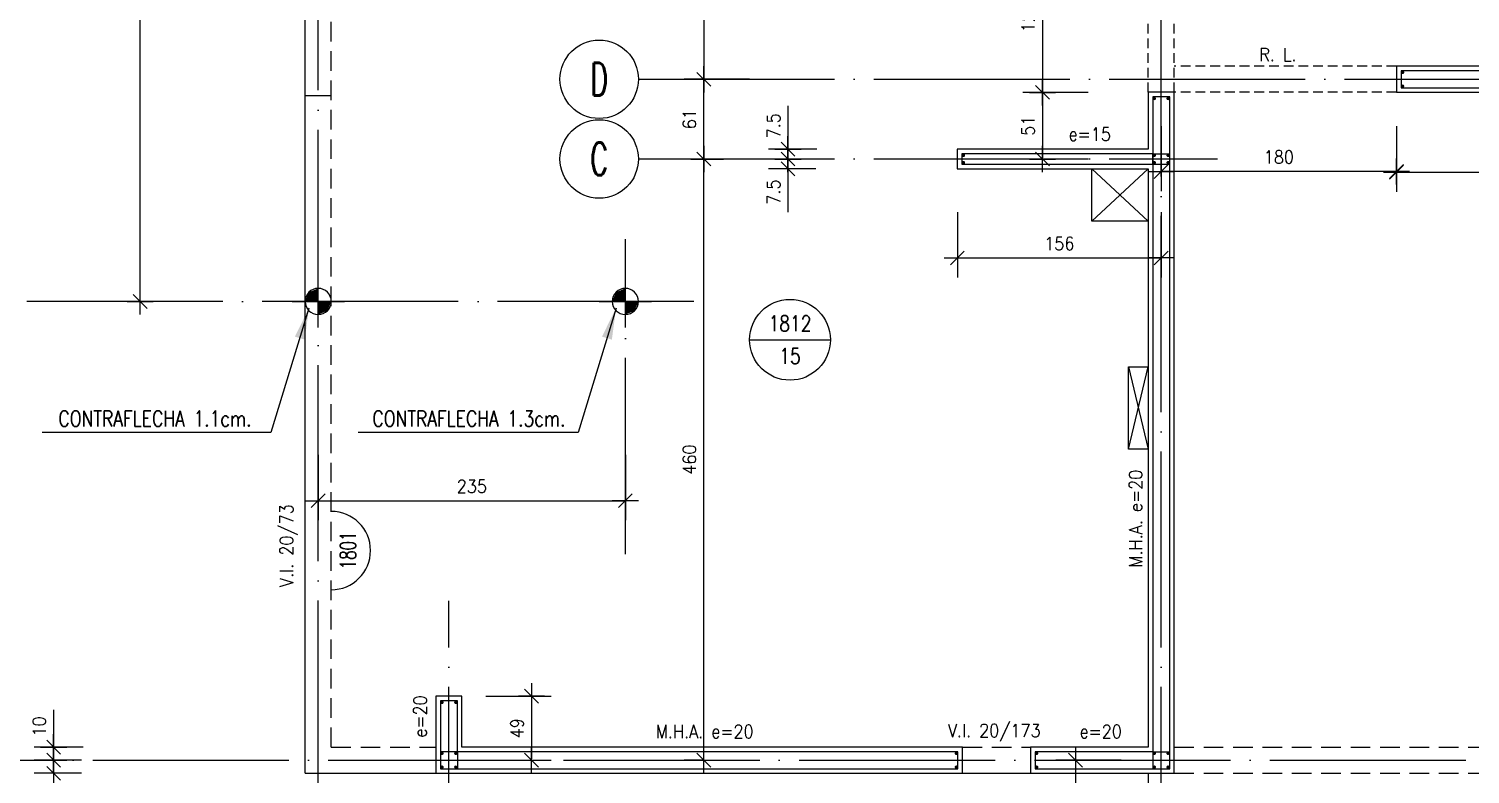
# Model space of a CAD drawing. Extents: x 2589 to 11482, y 3653 to 11529.
# Drawn here: x 3480 to 4583, y 4852 to 5422 of the extents above; entities that cross this region are included whole.
import ezdxf
from ezdxf.enums import TextEntityAlignment as Align

# ---------------------------------------------------------------- set-up
doc = ezdxf.new("R2010")
doc.units = 0
doc.header["$LTSCALE"] = 60
for name, pattern in [('EJES', [3, 2.5, -0.25, 0, -0.25]), ('HIDDEN', [0.375, 0.25, -0.125]), ('HIDDEN2', [0.1875, 0.125, -0.0625])]:
    doc.linetypes.add(name, pattern=pattern)
doc.layers.get('0').update_dxf_attribs({"linetype": 'CONTINUOUS'})
doc.layers.get('DEFPOINTS').update_dxf_attribs({"linetype": 'CONTINUOUS'})
for name, color, linetype in [('COTAS', 3, 'CONTINUOUS'), ('CRUCES', 9, 'CONTINUOUS'), ('EJES', 1, 'EJES'), ('MALLA', 1, 'CONTINUOUS'), ('MUROS', 4, 'CONTINUOUS'), ('REFUERZOS', 3, 'HIDDEN2'), ('SHAFT', 1, 'CONTINUOUS'), ('TEXTO', 3, 'CONTINUOUS'), ('TEXTOS', 2, 'CONTINUOUS'), ('VIGAS', 2, 'CONTINUOUS')]:
    doc.layers.add(name, color=color, linetype=linetype)
doc.layers.add('RLA-LOSAS', color=3, linetype='CONTINUOUS', lineweight=9)
doc.styles.add('COTAS', font='romans.shx', dxfattribs={"width": 0.9})
doc.styles.add('ROMANS', font='romans.shx', dxfattribs={"width": 0.9, "height": 10})
doc.dimstyles.new('50', dxfattribs={"dimtxt": 10, "dimasz": 1, "dimexe": 15, "dimexo": 0, "dimgap": 6, "dimtad": 1, "dimdec": 8, "dimdsep": 46, "dimtxsty": 'COTAS', "dimblk": '$COTA$', "dimcen": 0.09, "dimdle": 10, "dimclrd": 256, "dimclre": 256, "dimclrt": 2, "dimadec": 0, "dimazin": 0, "dimtfac": 1, "dimtdec": 8, "dimtmove": 0, "dimatfit": 2, "dimfxl": 35, "dimfxlon": 1, "dimtolj": 1, "dimarcsym": 0})
doc.dimstyles.new('50$7', dxfattribs={"dimtxt": 10, "dimasz": 12, "dimexe": 15, "dimexo": 0, "dimgap": 6, "dimtad": 1, "dimdec": 8, "dimdsep": 46, "dimtxsty": 'COTAS', "dimblk": '$COTA$', "dimcen": 0.09, "dimdle": 10, "dimclrd": 256, "dimclre": 256, "dimclrt": 2, "dimadec": 0, "dimazin": 0, "dimtfac": 1, "dimtdec": 8, "dimtmove": 0, "dimatfit": 2, "dimfxl": 35, "dimfxlon": 1, "dimtolj": 1, "dimarcsym": 0})

# ---------------------------------------------------------------- blocks, each defined once
blk = doc.blocks.new('$COTA$')
at = {"layer": 'COTAS'}
for p, q in [((0, -10), (0, 10)), ((5.303, 5.303), (-5.303, -5.303)), ((10, 0), (-10, 0))]:
    blk.add_line(p, q, dxfattribs=at)
blk = doc.blocks.new('*D30')
at = {"layer": 'COTAS', "lineweight": -2, "transparency": 16777216}
for p, q in [((4315.9, 4862.7), (4265.9, 4862.7)), ((4280.9, 4861.7), (4280.9, 4753.7)), ((4315.9, 4752.7), (4265.9, 4752.7))]:
    blk.add_line(p, q, dxfattribs=at)
at = {"layer": 'DEFPOINTS', "color": 0, "transparency": 16777216}
for p in [(4352.1, 4862.7), (4280.9, 4752.7), (4352.1, 4752.7)]:
    blk.add_point(p, dxfattribs=at)
at = {"layer": 'COTAS', "lineweight": -2, "transparency": 16777216}
for p, rotation in [((4280.9, 4862.7), 90), ((4280.9, 4752.7), 270)]:
    blk.add_blockref('$COTA$', p, dxfattribs=dict(at, rotation=rotation))
at = {"layer": 'COTAS', "color": 2, "transparency": 16777216, "insert": (4269.9, 4807.7), "char_height": 10, "attachment_point": 5, "rotation": 90, "style": 'COTAS'}
blk.add_mtext('\\A1;110', dxfattribs=at)
blk = doc.blocks.new('*D39')
at = {"layer": 'COTAS', "lineweight": -2, "transparency": 16777216}
for p, q in [((4190.5, 5282), (4190.5, 5232)), ((4346.5, 5282), (4346.5, 5232)), ((4191.5, 5247), (4345.5, 5247))]:
    blk.add_line(p, q, dxfattribs=at)
at = {"layer": 'DEFPOINTS', "color": 0, "transparency": 16777216}
for p in [(4190.5, 5293), (4346.5, 5293), (4346.5, 5247)]:
    blk.add_point(p, dxfattribs=at)
at = {"layer": 'COTAS', "lineweight": -2, "transparency": 16777216, "rotation": 180}
blk.add_blockref('$COTA$', (4190.5, 5247), dxfattribs=at)
at = {"layer": 'COTAS', "lineweight": -2, "transparency": 16777216}
blk.add_blockref('$COTA$', (4346.5, 5247), dxfattribs=at)
at = {"layer": 'COTAS', "color": 2, "transparency": 16777216, "insert": (4268.5, 5258), "char_height": 10, "attachment_point": 5, "style": 'COTAS'}
blk.add_mtext('\\A1;156', dxfattribs=at)
blk = doc.blocks.new('*D52')
at = {"layer": 'COTAS', "lineweight": -2, "transparency": 16777216}
for p, q in [((4290.6, 5500.2), (4240.6, 5500.2)), ((4255.6, 5499.2), (4255.6, 5374.7)), ((4290.6, 5373.7), (4240.6, 5373.7))]:
    blk.add_line(p, q, dxfattribs=at)
at = {"layer": 'DEFPOINTS', "color": 0, "transparency": 16777216}
for p in [(4303.6, 5500.2), (4255.6, 5373.7), (4303.6, 5373.7)]:
    blk.add_point(p, dxfattribs=at)
at = {"layer": 'COTAS', "lineweight": -2, "transparency": 16777216}
for p, rotation in [((4255.6, 5500.2), 90), ((4255.6, 5373.7), 270)]:
    blk.add_blockref('$COTA$', p, dxfattribs=dict(at, rotation=rotation))
at = {"layer": 'COTAS', "color": 2, "transparency": 16777216, "insert": (4244.6, 5437), "char_height": 10, "attachment_point": 5, "rotation": 90, "style": 'COTAS'}
blk.add_mtext('\\A1;126.5', dxfattribs=at)
blk = doc.blocks.new('*D53')
at = {"layer": 'COTAS', "lineweight": -2, "transparency": 16777216}
for p, q in [((4290.6, 5373.7), (4240.6, 5373.7)), ((4255.6, 5372.7), (4255.6, 5323.7)), ((4290.6, 5322.7), (4240.6, 5322.7))]:
    blk.add_line(p, q, dxfattribs=at)
at = {"layer": 'DEFPOINTS', "color": 0, "transparency": 16777216}
for p in [(4303.6, 5373.7), (4255.6, 5322.7), (4303.6, 5322.7)]:
    blk.add_point(p, dxfattribs=at)
at = {"layer": 'COTAS', "lineweight": -2, "transparency": 16777216}
for p, rotation in [((4255.6, 5373.7), 90), ((4255.6, 5322.7), 270)]:
    blk.add_blockref('$COTA$', p, dxfattribs=dict(at, rotation=rotation))
at = {"layer": 'COTAS', "color": 2, "transparency": 16777216, "insert": (4244.6, 5348.2), "char_height": 10, "attachment_point": 5, "rotation": 90, "style": 'COTAS'}
blk.add_mtext('\\A1;51', dxfattribs=at)
blk = doc.blocks.new('*D54')
at = {"layer": 'COTAS', "lineweight": -2, "transparency": 16777216}
for p, q in [((4526.5, 5347.7), (4526.5, 5297.7)), ((4920.5, 5347.7), (4920.5, 5297.7)), ((4527.5, 5312.7), (4919.5, 5312.7))]:
    blk.add_line(p, q, dxfattribs=at)
at = {"layer": 'DEFPOINTS', "color": 0, "transparency": 16777216}
for p in [(4526.5, 5365.2), (4920.5, 5365.2), (4920.5, 5312.7)]:
    blk.add_point(p, dxfattribs=at)
at = {"layer": 'COTAS', "lineweight": -2, "transparency": 16777216, "rotation": 180}
blk.add_blockref('$COTA$', (4526.5, 5312.7), dxfattribs=at)
at = {"layer": 'COTAS', "lineweight": -2, "transparency": 16777216}
blk.add_blockref('$COTA$', (4920.5, 5312.7), dxfattribs=at)
at = {"layer": 'COTAS', "color": 2, "transparency": 16777216, "insert": (4723.5, 5323.7), "char_height": 10, "attachment_point": 5, "style": 'COTAS'}
blk.add_mtext('\\A1;394', dxfattribs=at)
blk = doc.blocks.new('*D71')
at = {"layer": 'COTAS', "lineweight": -2, "transparency": 16777216}
for p, q in [((3801.5, 4543.7), (3801.5, 4493.7)), ((4194.5, 4543.7), (4194.5, 4493.7)), ((3802.5, 4508.7), (4193.5, 4508.7))]:
    blk.add_line(p, q, dxfattribs=at)
at = {"layer": 'DEFPOINTS', "color": 0, "transparency": 16777216}
for p in [(3801.5, 4852.7), (4194.5, 4852.7), (4194.5, 4508.7)]:
    blk.add_point(p, dxfattribs=at)
at = {"layer": 'COTAS', "lineweight": -2, "transparency": 16777216, "rotation": 180}
blk.add_blockref('$COTA$', (3801.5, 4508.7), dxfattribs=at)
at = {"layer": 'COTAS', "lineweight": -2, "transparency": 16777216}
blk.add_blockref('$COTA$', (4194.5, 4508.7), dxfattribs=at)
at = {"layer": 'COTAS', "color": 2, "transparency": 16777216, "insert": (3998, 4519.7), "char_height": 10, "attachment_point": 5, "style": 'COTAS'}
blk.add_mtext('\\A1;393', dxfattribs=at)
blk = doc.blocks.new('*D72')
at = {"layer": 'COTAS', "lineweight": -2, "transparency": 16777216}
for p, q in [((4194.5, 4543.7), (4194.5, 4493.7)), ((4246.5, 4543.7), (4246.5, 4493.7)), ((4195.5, 4508.7), (4245.5, 4508.7))]:
    blk.add_line(p, q, dxfattribs=at)
at = {"layer": 'DEFPOINTS', "color": 0, "transparency": 16777216}
for p in [(4194.5, 4852.7), (4246.5, 4852.7), (4246.5, 4508.7)]:
    blk.add_point(p, dxfattribs=at)
at = {"layer": 'COTAS', "lineweight": -2, "transparency": 16777216, "rotation": 180}
blk.add_blockref('$COTA$', (4194.5, 4508.7), dxfattribs=at)
at = {"layer": 'COTAS', "lineweight": -2, "transparency": 16777216}
blk.add_blockref('$COTA$', (4246.5, 4508.7), dxfattribs=at)
at = {"layer": 'COTAS', "color": 2, "transparency": 16777216, "insert": (4220.5, 4519.7), "char_height": 10, "attachment_point": 5, "style": 'COTAS'}
blk.add_mtext('\\A1;52', dxfattribs=at)
blk = doc.blocks.new('*D75')
at = {"layer": 'COTAS', "lineweight": -2, "transparency": 16777216}
for p, q in [((3829.6, 4911.7), (3879.6, 4911.7)), ((3864.6, 4910.7), (3864.6, 4863.7)), ((3829.6, 4862.7), (3879.6, 4862.7))]:
    blk.add_line(p, q, dxfattribs=at)
at = {"layer": 'DEFPOINTS', "color": 0, "transparency": 16777216}
for p in [(3801.5, 4911.7), (3801.5, 4862.7), (3864.6, 4862.7)]:
    blk.add_point(p, dxfattribs=at)
at = {"layer": 'COTAS', "lineweight": -2, "transparency": 16777216}
for p, rotation in [((3864.6, 4911.7), 90), ((3864.6, 4862.7), 270)]:
    blk.add_blockref('$COTA$', p, dxfattribs=dict(at, rotation=rotation))
at = {"layer": 'COTAS', "color": 2, "transparency": 16777216, "insert": (3853.6, 4887.2), "char_height": 10, "attachment_point": 5, "rotation": 90, "style": 'COTAS'}
blk.add_mtext('\\A1;49', dxfattribs=at)
blk = doc.blocks.new('*D101')
at = {"layer": 'COTAS', "lineweight": -2, "transparency": 16777216}
for p, q in [((4082.3, 5322.7), (4045.9, 5322.7)), ((4060.9, 5323.7), (4060.9, 5324.7)), ((4060.9, 5322.7), (4060.9, 5315.2)), ((4082.3, 5315.2), (4045.9, 5315.2)), ((4060.9, 5314.2), (4060.9, 5282))]:
    blk.add_line(p, q, dxfattribs=at)
at = {"layer": 'DEFPOINTS', "color": 0, "transparency": 16777216}
for p in [(4060.9, 5322.7), (4082.3, 5322.7), (4082.3, 5315.2)]:
    blk.add_point(p, dxfattribs=at)
at = {"layer": 'COTAS', "lineweight": -2, "transparency": 16777216}
for p, rotation in [((4060.9, 5322.7), 270), ((4060.9, 5315.2), 90)]:
    blk.add_blockref('$COTA$', p, dxfattribs=dict(at, rotation=rotation))
at = {"layer": 'COTAS', "color": 2, "transparency": 16777216, "insert": (4049.9, 5297.4), "char_height": 10, "attachment_point": 5, "rotation": 90, "style": 'COTAS'}
blk.add_mtext('\\A1;7.5', dxfattribs=at)
blk = doc.blocks.new('*D102')
at = {"layer": 'COTAS', "lineweight": -2, "transparency": 16777216}
for p, q in [((4060.9, 5363.5), (4060.9, 5330.2)), ((4083.1, 5330.2), (4045.9, 5330.2)), ((4060.9, 5331.2), (4060.9, 5332.2)), ((4060.9, 5322.7), (4060.9, 5330.2)), ((4060.9, 5322.7), (4060.9, 5330.2)), ((4082.3, 5322.7), (4045.9, 5322.7)), ((4060.9, 5321.7), (4060.9, 5320.7))]:
    blk.add_line(p, q, dxfattribs=at)
at = {"layer": 'DEFPOINTS', "color": 0, "transparency": 16777216}
for p in [(4060.9, 5330.2), (4083.1, 5330.2), (4082.3, 5322.7)]:
    blk.add_point(p, dxfattribs=at)
at = {"layer": 'COTAS', "lineweight": -2, "transparency": 16777216}
for p, rotation in [((4060.9, 5330.2), 270), ((4060.9, 5322.7), 90)]:
    blk.add_blockref('$COTA$', p, dxfattribs=dict(at, rotation=rotation))
at = {"layer": 'COTAS', "color": 2, "transparency": 16777216, "insert": (4049.9, 5348.1), "char_height": 10, "attachment_point": 5, "rotation": 90, "style": 'COTAS'}
blk.add_mtext('\\A1;7.5', dxfattribs=at)
blk = doc.blocks.new('*D107')
at = {"layer": 'COTAS', "lineweight": -2, "transparency": 16777216}
for p, q in [((3499, 4863.7), (3499, 4864.7)), ((3520.4, 4862.7), (3484, 4862.7)), ((3520.4, 4852.7), (3484, 4852.7)), ((3499, 4862.7), (3499, 4852.7)), ((3499, 4851.7), (3499, 4824.8))]:
    blk.add_line(p, q, dxfattribs=at)
at = {"layer": 'DEFPOINTS', "color": 0, "transparency": 16777216}
for p in [(3499, 4862.7), (3520.4, 4862.7), (3520.4, 4852.7)]:
    blk.add_point(p, dxfattribs=at)
at = {"layer": 'COTAS', "lineweight": -2, "transparency": 16777216}
for p, rotation in [((3499, 4862.7), 270), ((3499, 4852.7), 90)]:
    blk.add_blockref('$COTA$', p, dxfattribs=dict(at, rotation=rotation))
at = {"layer": 'COTAS', "color": 2, "transparency": 16777216, "insert": (3488, 4837.4), "char_height": 10, "attachment_point": 5, "rotation": 90, "style": 'COTAS'}
blk.add_mtext('\\A1;10', dxfattribs=at)
blk = doc.blocks.new('*D108')
at = {"layer": 'COTAS', "lineweight": -2, "transparency": 16777216}
for p, q in [((3499, 4901.3), (3499, 4872.7)), ((3499, 4873.7), (3499, 4874.7)), ((3521.5, 4872.7), (3484, 4872.7)), ((3499, 4862.7), (3499, 4872.7)), ((3499, 4862.7), (3499, 4872.7)), ((3520.4, 4862.7), (3484, 4862.7)), ((3499, 4861.7), (3499, 4860.7))]:
    blk.add_line(p, q, dxfattribs=at)
at = {"layer": 'DEFPOINTS', "color": 0, "transparency": 16777216}
for p in [(3499, 4872.7), (3521.5, 4872.7), (3520.4, 4862.7)]:
    blk.add_point(p, dxfattribs=at)
at = {"layer": 'COTAS', "lineweight": -2, "transparency": 16777216}
for p, rotation in [((3499, 4872.7), 270), ((3499, 4862.7), 90)]:
    blk.add_blockref('$COTA$', p, dxfattribs=dict(at, rotation=rotation))
at = {"layer": 'COTAS', "color": 2, "transparency": 16777216, "insert": (3488, 4888.6), "char_height": 10, "attachment_point": 5, "rotation": 90, "style": 'COTAS'}
blk.add_mtext('\\A1;10', dxfattribs=at)
blk = doc.blocks.new('*D128')
at = {"layer": 'COTAS', "lineweight": -2, "transparency": 16777216}
for p, q in [((4346.5, 5347.7), (4346.5, 5298.2)), ((4526.5, 5347.7), (4526.5, 5298.2)), ((4525.5, 5313.2), (4347.5, 5313.2))]:
    blk.add_line(p, q, dxfattribs=at)
at = {"layer": 'DEFPOINTS', "color": 0, "transparency": 16777216}
for p in [(4346.5, 5347.7), (4526.5, 5347.7), (4346.5, 5313.2)]:
    blk.add_point(p, dxfattribs=at)
at = {"layer": 'COTAS', "lineweight": -2, "transparency": 16777216, "rotation": 180}
blk.add_blockref('$COTA$', (4346.5, 5313.2), dxfattribs=at)
at = {"layer": 'COTAS', "lineweight": -2, "transparency": 16777216}
blk.add_blockref('$COTA$', (4526.5, 5313.2), dxfattribs=at)
at = {"layer": 'COTAS', "color": 2, "transparency": 16777216, "insert": (4436.5, 5324.2), "char_height": 10, "attachment_point": 5, "style": 'COTAS'}
blk.add_mtext('\\A1;180', dxfattribs=at)
blk = doc.blocks.new('*D142')
at = {"layer": 'COTAS', "lineweight": -2, "transparency": 16777216}
for p, q in [((3996.5, 5322.7), (4011.5, 5322.7)), ((3996.5, 4863.7), (3996.5, 5321.7)), ((3996.5, 4862.7), (3981.5, 4862.7))]:
    blk.add_line(p, q, dxfattribs=at)
at = {"layer": 'DEFPOINTS', "color": 0, "transparency": 16777216}
for p in [(3996.5, 5322.7), (3996.5, 5322.7), (3996.5, 4862.7)]:
    blk.add_point(p, dxfattribs=at)
at = {"layer": 'COTAS', "lineweight": -2, "transparency": 16777216}
for p, rotation in [((3996.5, 5322.7), 90), ((3996.5, 4862.7), 270)]:
    blk.add_blockref('$COTA$', p, dxfattribs=dict(at, rotation=rotation))
at = {"layer": 'COTAS', "color": 2, "transparency": 16777216, "insert": (3985.5, 5092.7), "char_height": 10, "attachment_point": 5, "rotation": 90, "style": 'COTAS'}
blk.add_mtext('\\A1;460', dxfattribs=at)
blk = doc.blocks.new('*D144')
at = {"layer": 'COTAS', "lineweight": -2, "transparency": 16777216}
for p, q in [((4031.5, 5383.7), (3981.5, 5383.7)), ((3996.5, 5323.7), (3996.5, 5382.7)), ((4031.5, 5322.7), (3981.5, 5322.7))]:
    blk.add_line(p, q, dxfattribs=at)
at = {"layer": 'DEFPOINTS', "color": 0, "transparency": 16777216}
for p in [(3996.5, 5383.7), (4037.3, 5383.7), (4037.3, 5322.7)]:
    blk.add_point(p, dxfattribs=at)
at = {"layer": 'COTAS', "lineweight": -2, "transparency": 16777216}
for p, rotation in [((3996.5, 5383.7), 90), ((3996.5, 5322.7), 270)]:
    blk.add_blockref('$COTA$', p, dxfattribs=dict(at, rotation=rotation))
at = {"layer": 'COTAS', "color": 2, "transparency": 16777216, "insert": (3985.5, 5353.2), "char_height": 10, "attachment_point": 5, "rotation": 90, "style": 'COTAS'}
blk.add_mtext('\\A1;61', dxfattribs=at)
blk = doc.blocks.new('*D148')
at = {"layer": 'COTAS', "lineweight": -2, "transparency": 16777216}
for p, q in [((4031.5, 5527.7), (3981.5, 5527.7)), ((3996.5, 5526.7), (3996.5, 5384.7)), ((4031.5, 5383.7), (3981.5, 5383.7))]:
    blk.add_line(p, q, dxfattribs=at)
at = {"layer": 'DEFPOINTS', "color": 0, "transparency": 16777216}
for p in [(4071, 5527.7), (3996.5, 5383.7), (4071, 5383.7)]:
    blk.add_point(p, dxfattribs=at)
at = {"layer": 'COTAS', "lineweight": -2, "transparency": 16777216}
for p, rotation in [((3996.5, 5527.7), 90), ((3996.5, 5383.7), 270)]:
    blk.add_blockref('$COTA$', p, dxfattribs=dict(at, rotation=rotation))
at = {"layer": 'COTAS', "color": 2, "transparency": 16777216, "insert": (3985.5, 5455.7), "char_height": 10, "attachment_point": 5, "rotation": 90, "style": 'COTAS'}
blk.add_mtext('\\A1;144', dxfattribs=at)
blk = doc.blocks.new('$EJE$')
at = {"color": 6}
blk.add_circle((0, 0), 30, dxfattribs=at)
at = {"color": 6, "style": 'COTAS', "width": 0.6}
blk.add_attdef('EJE', text='', height=25, dxfattribs=at).set_placement((0, 0), align=Align.MIDDLE)
blk = doc.blocks.new('LOSA')
at = {"color": 6, "linetype": 'Continuous'}
blk.add_line((-30.9, 0), (30.9, 0), dxfattribs=at)
at = {"color": 3, "linetype": 'Continuous'}
blk.add_circle((0, 0), 30.9, dxfattribs=at)
at = {"color": 2, "style": 'COTAS', "width": 0.8}
for tag, p in [('NUMERO', (0, 12.5)), ('E', (0, -12.5))]:
    blk.add_attdef(tag, text='', height=12, dxfattribs=at).set_placement(p, align=Align.MIDDLE)
at = {"layer": 'RLA-LOSAS', "style": 'COTAS', "flags": 1}
blk.add_attdef('DIRVER', text='', height=8.09, rotation=90, dxfattribs=at).set_placement((-30.5, 40), align=Align.MIDDLE)
at = {"layer": 'RLA-LOSAS', "linetype": 'ByBlock', "style": 'COTAS', "flags": 1}
blk.add_attdef('CUAVER', text='', height=8.09, rotation=90, dxfattribs=at).set_placement((-49.7, -4.9), align=Align.MIDDLE)
at = {"layer": 'RLA-LOSAS', "style": 'COTAS', "flags": 1}
blk.add_attdef('DIRHOR', text='', height=8.09, dxfattribs=at).set_placement((37.9, -29.3), align=Align.MIDDLE)
at = {"layer": 'RLA-LOSAS', "linetype": 'ByBlock', "style": 'COTAS', "flags": 1}
blk.add_attdef('CUAHOR', text='', height=8.09, dxfattribs=at).set_placement((-9.4, -47.7), align=Align.MIDDLE)
at = {"layer": 'RLA-LOSAS', "style": 'COTAS', "width": 0.7, "flags": 1}
blk.add_attdef('CONTRAFLECHA', text='', height=10, dxfattribs=at).set_placement((0, -67.5), align=Align.MIDDLE)
blk = doc.blocks.new('*U199')
at = {"layer": 'TEXTO', "linetype": 'Continuous'}
for points in [[(-0.1, 0), (0, 0), (-0.071, 0.071)], [(0, 0.1), (-0.071, 0.071), (0, 0)], [(0.1, 0), (0, 0), (0.071, -0.071)], [(0, -0.1), (0.071, -0.071), (0, 0)]]:
    blk.add_solid(points, dxfattribs=at)
blk = doc.blocks.new('PUNTO')
at = {"layer": 'TEXTO', "color": 3, "linetype": 'Continuous'}
for p, q in [((0, -0.2), (0, 0.2)), ((-0.2, 0), (0.2, 0))]:
    blk.add_line(p, q, dxfattribs=at)
blk.add_circle((0, 0), 0.1, dxfattribs=at)
blk.add_blockref('*U199', (0, 0), dxfattribs=at)
blk = doc.blocks.new('*D211')
at = {"layer": 'COTAS', "lineweight": -2, "transparency": 16777216}
for p, q in [((3701.5, 5096.3), (3701.5, 5046.3)), ((3936.5, 5096.3), (3936.5, 5046.3)), ((3702.5, 5061.3), (3935.5, 5061.3))]:
    blk.add_line(p, q, dxfattribs=at)
at = {"layer": 'DEFPOINTS', "color": 0, "transparency": 16777216}
for p in [(3701.5, 5101.1), (3936.5, 5101.1), (3936.5, 5061.3)]:
    blk.add_point(p, dxfattribs=at)
at = {"layer": 'COTAS', "lineweight": -2, "transparency": 16777216, "rotation": 180}
blk.add_blockref('$COTA$', (3701.5, 5061.3), dxfattribs=at)
at = {"layer": 'COTAS', "lineweight": -2, "transparency": 16777216}
blk.add_blockref('$COTA$', (3936.5, 5061.3), dxfattribs=at)
at = {"layer": 'COTAS', "color": 2, "transparency": 16777216, "insert": (3819, 5072.3), "char_height": 10, "attachment_point": 5, "style": 'COTAS'}
blk.add_mtext('\\A1;235', dxfattribs=at)
blk = doc.blocks.new('$VIGA$')
at = {"color": 2}
blk.add_arc((0, 0), 30, 180, 0, dxfattribs=at)
at = {"color": 3, "style": 'COTAS', "width": 0.7}
blk.add_attdef('NUMERO', text='', height=12, rotation=360, dxfattribs=at).set_placement((0.1, -12.8), align=Align.MIDDLE)
blk = doc.blocks.new('*D214')
at = {"layer": 'COTAS', "lineweight": -2, "transparency": 16777216}
for p, q in [((3600.3, 5683.7), (3550.3, 5683.7)), ((3565.3, 5214.7), (3565.3, 5682.7)), ((3600.3, 5213.7), (3550.3, 5213.7))]:
    blk.add_line(p, q, dxfattribs=at)
at = {"layer": 'DEFPOINTS', "color": 0, "transparency": 16777216}
for p in [(3565.3, 5683.7), (3684.2, 5683.7), (3686, 5213.7)]:
    blk.add_point(p, dxfattribs=at)
at = {"layer": 'COTAS', "lineweight": -2, "transparency": 16777216}
for p, rotation in [((3565.3, 5683.7), 90), ((3565.3, 5213.7), 270)]:
    blk.add_blockref('$COTA$', p, dxfattribs=dict(at, rotation=rotation))
at = {"layer": 'COTAS', "color": 2, "transparency": 16777216, "insert": (3554.3, 5448.7), "char_height": 10, "attachment_point": 5, "rotation": 90, "style": 'COTAS'}
blk.add_mtext('\\A1;470', dxfattribs=at)

msp = doc.modelspace()

# ---------------------------------------------------------------- linework, layer by layer
at = {"layer": 'CRUCES'}
for p, q in [((4293.45585631, 5275.20691493), (4336.45585631, 5315.20691493)), ((4293.45585631, 5315.20691493), (4336.45585631, 5275.20691493)), ((4321.45585631, 5100.70691493), (4336.45585631, 5163.70691493)), ((4321.45585631, 5163.70691493), (4336.45585631, 5100.70691493))]:
    msp.add_line(p, q, dxfattribs=at)
at = {"layer": 'EJES'}
for points in [[(4346.45585631, 4408.70691493), (4346.45585631, 6873.70691493)], [(3701.45585631, 4474.73835046), (3701.45585631, 6806.79113169)], [(3946.45585631, 5383.70691493), (7047.45585631, 5383.70691493)], [(3946.45585631, 5322.70691493), (4389.48756335, 5322.70691493)], [(3936.45585631, 5020.46501251), (3936.45585631, 5261.46862094)], [(3988.75730836, 5213.70691493), (3419.64406412, 5213.70691493)], [(3801.45585631, 4408.70691493), (3801.45585631, 4984.76191492)], [(3348.95585631, 4862.70691493), (7644.95585631, 4862.70691493)]]:
    msp.add_lwpolyline(points, dxfattribs=at)
at = {"layer": 'MALLA'}
for p, q in [((4339.95585631, 5318.70691493), (4339.95585631, 5326.70691493)), ((4339.95585631, 5326.70691493), (4352.95585631, 5326.70691493)), ((4339.95585631, 5326.70691493), (4339.95585631, 5318.70691493)), ((4339.95585631, 5318.70691493), (4352.95585631, 5318.70691493)), ((3807.95585631, 4869.20691493), (3794.95585631, 4869.20691493)), ((3807.95585631, 4869.20691493), (3807.95585631, 4856.20691493)), ((4339.95585631, 4869.20691493), (4352.95585631, 4869.20691493)), ((4339.95585631, 4869.20691493), (4339.95585631, 4856.20691493))]:
    msp.add_line(p, q, dxfattribs=at)
for points in [[(4529.95585631, 5377.20691493), (4913.95585631, 5377.20691493), (4913.95585631, 4856.20691493), (4926.95585631, 4856.20691493), (4926.95585631, 5377.20691493), (5313.95585631, 5377.20691493), (5313.95585631, 5390.20691493), (4529.95585631, 5390.20691493)], [(4193.95585631, 5318.70691493), (4339.95585631, 5318.70691493), (4339.95585631, 4869.20691493), (4249.95585631, 4869.20691493), (4249.95585631, 4856.20691493), (4352.95585631, 4856.20691493), (4352.95585631, 5370.20691493), (4339.95585631, 5370.20691493), (4339.95585631, 5326.70691493), (4193.95585631, 5326.70691493)], [(3794.95585631, 4908.20691493), (3794.95585631, 4856.20691493), (4190.95585631, 4856.20691493), (4190.95585631, 4869.20691493), (3807.95585631, 4869.20691493), (3807.95585631, 4908.20691493)]]:
    msp.add_lwpolyline(points, close=True, dxfattribs=at)
for points in [[(4530.58085631, 5388.95691493, 1.25, 1.25, -1), (4531.83085631, 5388.95691493, 1.25, 1.25, -1)], [(4530.58085631, 5378.45691493, 1.25, 1.25, -1), (4531.83085631, 5378.45691493, 1.25, 1.25, -1)], [(4340.58085631, 5368.95691493, 1.25, 1.25, -1), (4341.83085631, 5368.95691493, 1.25, 1.25, -1)], [(4351.08085631, 5368.95691493, 1.25, 1.25, -1), (4352.33085631, 5368.95691493, 1.25, 1.25, -1)], [(4194.58085631, 5325.45691493, 1.25, 1.25, -1), (4195.83085631, 5325.45691493, 1.25, 1.25, -1)], [(4340.58085631, 5325.45691493, 1.25, 1.25, -1), (4341.83085631, 5325.45691493, 1.25, 1.25, -1)], [(4340.58085631, 5325.45691493, 1.25, 1.25, -1), (4341.83085631, 5325.45691493, 1.25, 1.25, -1)], [(4351.08085631, 5325.45691493, 1.25, 1.25, -1), (4352.33085631, 5325.45691493, 1.25, 1.25, -1)], [(4194.58085631, 5319.95691493, 1.25, 1.25, -1), (4195.83085631, 5319.95691493, 1.25, 1.25, -1)], [(4340.58085631, 5319.95691493, 1.25, 1.25, -1), (4341.83085631, 5319.95691493, 1.25, 1.25, -1)], [(4340.58085631, 5319.95691493, 1.25, 1.25, -1), (4341.83085631, 5319.95691493, 1.25, 1.25, -1)], [(4351.08085631, 5319.95691493, 1.25, 1.25, -1), (4352.33085631, 5319.95691493, 1.25, 1.25, -1)], [(3795.58085631, 4906.95691493, 1.25, 1.25, -1), (3796.83085631, 4906.95691493, 1.25, 1.25, -1)], [(3806.08085631, 4906.95691493, 1.25, 1.25, -1), (3807.33085631, 4906.95691493, 1.25, 1.25, -1)], [(3795.58085631, 4867.95691493, 1.25, 1.25, -1), (3796.83085631, 4867.95691493, 1.25, 1.25, -1)], [(3806.08085631, 4867.95691493, 1.25, 1.25, -1), (3807.33085631, 4867.95691493, 1.25, 1.25, -1)], [(4189.08085631, 4867.95691493, 1.25, 1.25, -1), (4190.33085631, 4867.95691493, 1.25, 1.25, -1)], [(4250.58085631, 4867.95691493, 1.25, 1.25, -1), (4251.83085631, 4867.95691493, 1.25, 1.25, -1)], [(4340.58085631, 4867.95691493, 1.25, 1.25, -1), (4341.83085631, 4867.95691493, 1.25, 1.25, -1)], [(4351.08085631, 4867.95691493, 1.25, 1.25, -1), (4352.33085631, 4867.95691493, 1.25, 1.25, -1)], [(3795.58085631, 4857.45691493, 1.25, 1.25, -1), (3796.83085631, 4857.45691493, 1.25, 1.25, -1)], [(3806.08085631, 4857.45691493, 1.25, 1.25, -1), (3807.33085631, 4857.45691493, 1.25, 1.25, -1)], [(4189.08085631, 4857.45691493, 1.25, 1.25, -1), (4190.33085631, 4857.45691493, 1.25, 1.25, -1)], [(4250.58085631, 4857.45691493, 1.25, 1.25, -1), (4251.83085631, 4857.45691493, 1.25, 1.25, -1)], [(4340.58085631, 4857.45691493, 1.25, 1.25, -1), (4341.83085631, 4857.45691493, 1.25, 1.25, -1)], [(4351.08085631, 4857.45691493, 1.25, 1.25, -1), (4352.33085631, 4857.45691493, 1.25, 1.25, -1)]]:
    msp.add_lwpolyline(points, format="xyseb", close=True, dxfattribs=at)
at = {"layer": 'MUROS'}
for points in [[(4526.45585631, 5373.70691493), (4910.45585631, 5373.70691493), (4910.45585631, 4852.70691493), (4930.45585631, 4852.70691493), (4930.45585631, 5373.70691493), (5317.45585631, 5373.70691493), (5317.45585631, 5393.70691493), (4526.45585631, 5393.70691493)], [(4190.45585631, 5315.20691493), (4336.45585631, 5315.20691493), (4336.45585631, 4872.70691493), (4246.45585631, 4872.70691493), (4246.45585631, 4852.70691493), (4356.45585631, 4852.70691493), (4356.45585631, 5373.70691493), (4336.45585631, 5373.70691493), (4336.45585631, 5330.20691493), (4190.45585631, 5330.20691493)], [(3791.45585631, 4911.70691493), (3791.45585631, 4852.70691493), (4194.45585631, 4852.70691493), (4194.45585631, 4872.70691493), (3811.45585631, 4872.70691493), (3811.45585631, 4911.70691493)]]:
    msp.add_lwpolyline(points, close=True, dxfattribs=at)
at = {"layer": 'REFUERZOS'}
for p, q in [((4336.45585631, 5373.70691493), (4336.45585631, 5500.20691493)), ((4356.45585631, 5373.70691493), (4356.45585631, 5500.20691493)), ((4526.45585631, 5393.70691493), (4356.45585631, 5393.70691493)), ((4526.45585631, 5373.70691493), (4356.45585631, 5373.70691493))]:
    msp.add_line(p, q, dxfattribs=at)
at = {"layer": 'SHAFT'}
for points in [[(4336.45585631, 5275.20691493), (4293.45585631, 5275.20691493), (4293.45585631, 5315.20691493), (4336.45585631, 5315.20691493)], [(4321.45585631, 5163.70691493), (4336.45585631, 5163.70691493), (4336.45585631, 5100.70691493), (4321.45585631, 5100.70691493)]]:
    msp.add_lwpolyline(points, close=True, dxfattribs=at)
at = {"layer": 'VIGAS'}
for p, q in [((3691.45585631, 4852.70691493), (3691.45585631, 6428.70691493)), ((3691.45585631, 5371.20691493), (3711.45585631, 5371.20691493)), ((3691.45585631, 4852.70691493), (3791.45585631, 4852.70691493)), ((4194.45585631, 4852.70691493), (4246.45585631, 4852.70691493)), ((4336.45585631, 4852.70691493), (4336.45585631, 4752.70691493))]:
    msp.add_line(p, q, dxfattribs=at)
at = {"layer": 'VIGAS', "linetype": 'HIDDEN'}
for p, q in [((3711.45585631, 4872.70691493), (3711.45585631, 5672.20691493)), ((3711.45585631, 4872.70691493), (3791.45585631, 4872.70691493)), ((4194.45585631, 4872.70691493), (4246.45585631, 4872.70691493)), ((4356.45585631, 4872.70691493), (4910.45585631, 4872.70691493)), ((4356.45585631, 4852.70691493), (4910.45585631, 4852.70691493))]:
    msp.add_line(p, q, dxfattribs=at)

# ---------------------------------------------------------------- block references
for name, p, values in [('$EJE$', (3916.45585631, 5383.70691493), {'EJE': 'D'}), ('$EJE$', (3916.45585631, 5322.70691493), {'EJE': 'C'}), ('LOSA', (4062.45223139, 5184.38424102), {'NUMERO': '1812', 'E': '15'})]:
    msp.add_blockref(name, p).add_auto_attribs(values)
at = {"rotation": 89.99999999999999}
msp.add_blockref('$VIGA$', (3711.45585631, 5023.12748141), dxfattribs=at).add_auto_attribs({'NUMERO': '1801'})
at = {"layer": 'TEXTO', "color": 3, "xscale": -100, "yscale": 100, "zscale": 100, "rotation": 270}
for p in [(3701.45585631, 5213.70691493), (3936.45585631, 5213.70691493)]:
    msp.add_blockref('PUNTO', p, dxfattribs=at)

# ---------------------------------------------------------------- texts
at = {"layer": 'TEXTOS', "style": 'ROMANS'}
for s, height, width, p in [('R. L.', 10, 0.9, (4435.7743298, 5402.54570632)), (' e=15', 10, 0.9, (4288.69660588, 5341.70691493)), ('CONTRAFLECHA 1.1cm.', 12, 0.8, (3576.58971164, 5124.10715999)), ('CONTRAFLECHA 1.3cm.', 12, 0.8, (3816.80383393, 5124.10715999)), ('M.H.A. e=20', 10, 0.9, (3997.20585631, 4884.70691493)), ('V.I. 20/173', 10, 0.9, (4218.72530924, 4884.70691493)), ('e=20', 10, 0.9, (4300.15759342, 4884.70691493))]:
    msp.add_text(s, height=height, dxfattribs=dict(at, width=width)).set_placement(p, align=Align.MIDDLE)
at = {"layer": 'TEXTOS', "style": 'ROMANS', "width": 0.9}
for s, p in [('M.H.A. e=20', (4326.95585631, 5047.5861462)), ('V.I. 20/73', (3677.93267001, 5026.93899035)), ('e=20', (3779.45585631, 4896.18174707))]:
    msp.add_text(s, height=10, rotation=90, dxfattribs=at).set_placement(p, align=Align.MIDDLE)

# ---------------------------------------------------------------- dimensions: what is measured, and where the dimension line sits
at = {"layer": 'COTAS'}
for base, p1, p2, angle, picture, middle in [((3565.346465776, 5683.7069149326), (3685.9971303205, 5213.7069149326), (3684.1544103137, 5683.7069149326), 270, '*D214', (3554.346465776, 5448.7069149326)), ((4255.594967657, 5373.7069149326), (4303.5762887476, 5500.2069149326), (4303.5762887476, 5373.7069149326), 90, '*D52', (4244.594967657, 5436.9569149326))]:
    dim = msp.add_linear_dim(base=base, p1=p1, p2=p2, angle=angle, dimstyle='50', override={"dimtmove": 1}, dxfattribs=at)
    dim.commit()
    dim.dimension.update_dxf_attribs({"geometry": picture, "text_midpoint": middle})
for base, p1, p2, picture, middle in [((3996.4558563143, 5383.7069149326), (4070.963697524, 5527.7069149326), (4070.963697524, 5383.7069149326), '*D148', (3985.4558563143, 5455.7069149326)), ((3996.4558563143, 5383.7069149326), (4037.2763586247, 5322.7069149326), (4037.2763586247, 5383.7069149326), '*D144', (3985.4558563143, 5353.2069149326)), ((3996.4558563143, 5322.7069149326), (3996.4558563143, 4862.7069149326), (3996.4558563143, 5322.7069149326), '*D142', (3985.4558563143, 5092.7069149326)), ((3864.6308994773, 4862.7069149326), (3801.4558563143, 4911.7069149326), (3801.4558563143, 4862.7069149326), '*D75', (3853.6308994773, 4887.2069149326)), ((4280.9118908368, 4752.7069149326), (4352.0915510565, 4862.7069149326), (4352.0915510565, 4752.7069149326), '*D30', (4269.9118908368, 4807.7069149326))]:
    dim = msp.add_linear_dim(base=base, p1=p1, p2=p2, angle=90, dimstyle='50', dxfattribs=at)
    dim.commit()
    dim.dimension.update_dxf_attribs({"geometry": picture, "text_midpoint": middle})
for base, p1, p2, picture, middle in [((4255.594967657, 5322.7069149326), (4303.5762887476, 5373.7069149326), (4303.5762887476, 5322.7069149326), '*D53', (4255.594967657, 5348.2069149326)), ((4060.8528642477, 5330.2069149326), (4082.3093627894, 5322.7069149326), (4083.1240353314, 5330.2069149326), '*D102', (4060.8528642477, 5348.1098711581)), ((3498.9558563143, 4872.7069149326), (3520.412354856, 4862.7069149326), (3521.4985849121, 4872.7069149326), '*D108', (3498.9558563143, 4888.6098711581))]:
    dim = msp.add_linear_dim(base=base, p1=p1, p2=p2, angle=90, dimstyle='50', override={"dimtmove": 1}, dxfattribs=at)
    dim.commit()
    dim.dimension.update_dxf_attribs({"geometry": picture, "text_midpoint": middle, "dimtype": 160})
dim = msp.add_aligned_dim(p1=(4526.4558563143, 5365.2069149326), p2=(4920.4558563143, 5365.2069149326), distance=-52.5457702851, dimstyle='50', dxfattribs=at)
dim.commit()
dim.dimension.update_dxf_attribs({"geometry": '*D54', "text_midpoint": (4723.4558563143, 5323.6611446475)})
for base, p1, p2, picture, middle in [((4346.4558563143, 5313.1611446475), (4526.4558563143, 5347.6611446475), (4346.4558563143, 5347.6611446475), '*D128', (4436.4558563143, 5324.1611446475)), ((4346.4558563143, 5246.9947521472), (4190.4558563143, 5292.9973097038), (4346.4558563143, 5292.9973097038), '*D39', (4268.4558563143, 5257.9947521472)), ((3936.4558563143, 5061.2956645106), (3701.4558563143, 5101.1391915138), (3936.4558563143, 5101.1391915138), '*D211', (3818.9558563143, 5072.2956645106)), ((4194.4558563143, 4508.7069149326), (3801.4558563143, 4852.7069149326), (4194.4558563143, 4852.7069149326), '*D71', (3997.9558563143, 4519.7069149326))]:
    dim = msp.add_linear_dim(base=base, p1=p1, p2=p2, dimstyle='50', dxfattribs=at)
    dim.commit()
    dim.dimension.update_dxf_attribs({"geometry": picture, "text_midpoint": middle})
for base, p1, p2, picture, middle in [((4060.8528642477, 5322.7069149326), (4082.3093627894, 5315.2069149326), (4082.3093627894, 5322.7069149326), '*D101', (4060.8528642477, 5297.4441754969)), ((3498.9558563143, 4862.7069149326), (3520.412354856, 4852.7069149326), (3520.412354856, 4862.7069149326), '*D107', (3498.9558563143, 4837.4441754969))]:
    dim = msp.add_linear_dim(base=base, p1=p1, p2=p2, angle=90, dimstyle='50', dxfattribs=at)
    dim.commit()
    dim.dimension.update_dxf_attribs({"geometry": picture, "text_midpoint": middle, "dimtype": 160})
dim = msp.add_linear_dim(base=(4246.4558563143, 4508.7069149326), p1=(4194.4558563143, 4852.7069149326), p2=(4246.4558563143, 4852.7069149326), dimstyle='50', override={"dimtmove": 1}, dxfattribs=at)
dim.commit()
dim.dimension.update_dxf_attribs({"geometry": '*D72', "text_midpoint": (4220.4558563143, 4519.7069149326)})

# ---------------------------------------------------------------- leaders
for points in [[(3694.3847885, 5208.61762085), (3665.25545744, 5113.37991597), (3490.1982401, 5113.37991597)], [(3929.3847885, 5208.61762085), (3900.25545744, 5113.37991597), (3732.08995654, 5113.37991597)]]:
    msp.add_leader(points, dimstyle='50$7', override={"dimasz": 24, "dimtad": 0}, dxfattribs=at)

doc.saveas('drawing.dxf')
